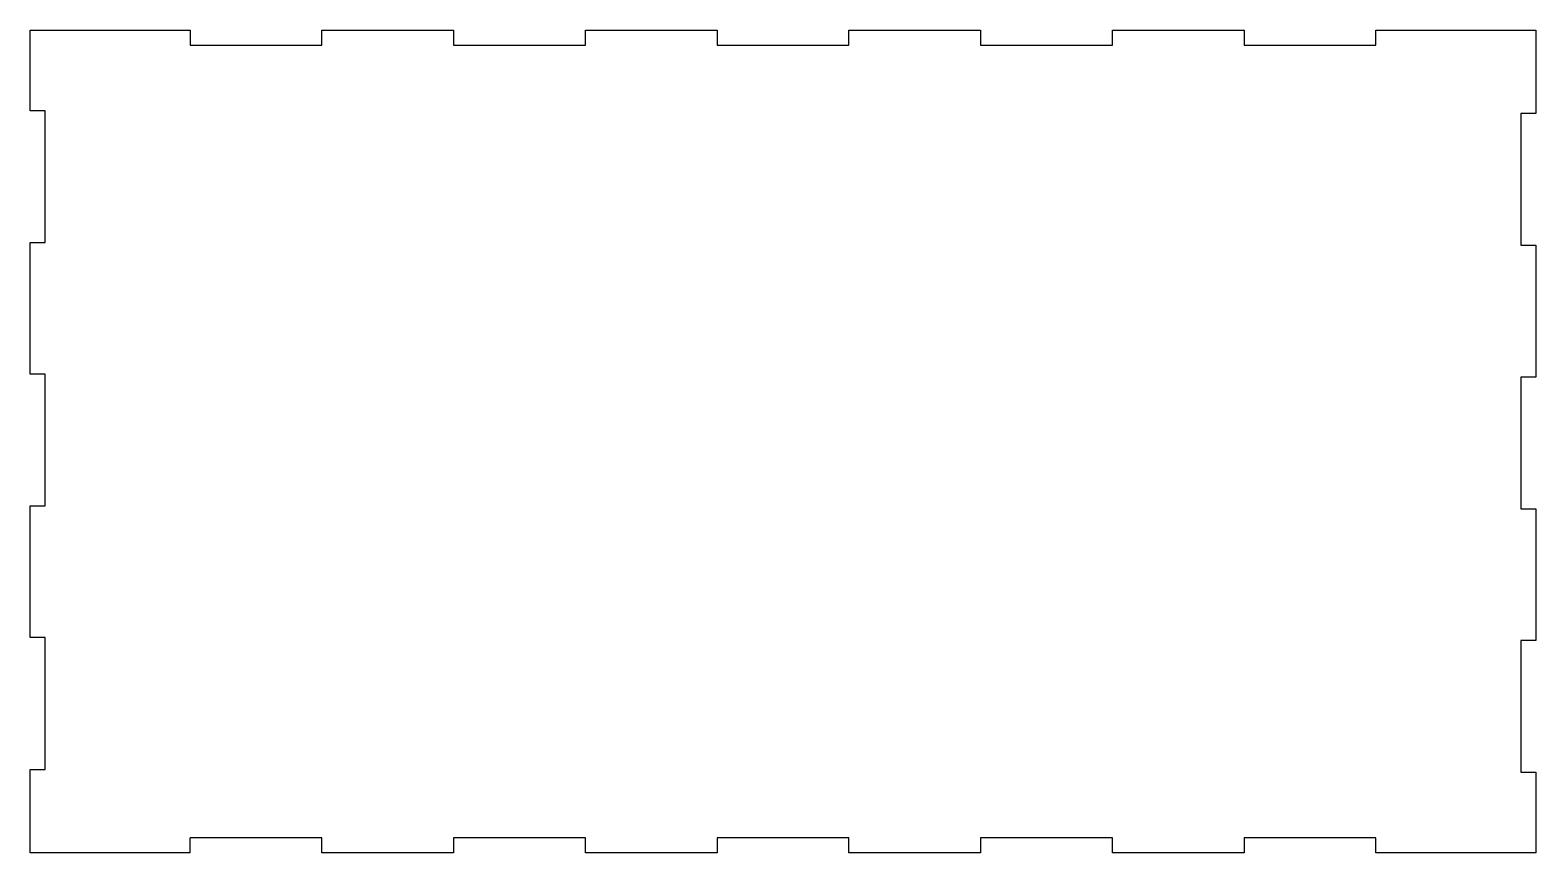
# Model space of a CAD drawing. Header units: millimetres. Extents: x 3486 to 3886, y 1289 to 1507.
import ezdxf

# ---------------------------------------------------------------- set-up
doc = ezdxf.new("R2010")
doc.units = ezdxf.units.MM

msp = doc.modelspace()

# ---------------------------------------------------------------- linework, layer by layer
for p, q in [((3528.2, 1507.28), (3528.2, 1503.28)), ((3563.2, 1503.28), (3563.2, 1507.28)), ((3598.2, 1507.28), (3598.2, 1503.28)), ((3633.2, 1503.28), (3633.2, 1507.28)), ((3668.2, 1507.28), (3668.2, 1503.28)), ((3703.2, 1503.28), (3703.2, 1507.28)), ((3738.2, 1507.28), (3738.2, 1503.28)), ((3773.2, 1503.28), (3773.2, 1507.28)), ((3808.2, 1507.28), (3808.2, 1503.28)), ((3843.2, 1503.28), (3843.2, 1507.28)), ((3528.2, 1503.28), (3563.2, 1503.28)), ((3598.2, 1503.28), (3633.2, 1503.28)), ((3668.2, 1503.28), (3703.2, 1503.28)), ((3738.2, 1503.28), (3773.2, 1503.28)), ((3808.2, 1503.28), (3843.2, 1503.28)), ((3489.7, 1485.87), (3485.7, 1485.87)), ((3489.7, 1484.68), (3489.7, 1485.87)), ((3489.7, 1450.87), (3489.7, 1485.87)), ((3885.7, 1485.1), (3881.7, 1485.1)), ((3881.7, 1485.1), (3881.7, 1450.1)), ((3485.7, 1450.87), (3489.7, 1450.87)), ((3881.7, 1450.1), (3885.7, 1450.1)), ((3489.7, 1415.87), (3485.7, 1415.87)), ((3489.7, 1380.87), (3489.7, 1415.87)), ((3885.7, 1415.1), (3881.7, 1415.1)), ((3881.7, 1415.1), (3881.7, 1380.1)), ((3485.7, 1380.87), (3489.7, 1380.87)), ((3881.7, 1380.1), (3885.7, 1380.1)), ((3489.7, 1345.87), (3485.7, 1345.87)), ((3489.7, 1310.87), (3489.7, 1345.87)), ((3885.7, 1345.1), (3881.7, 1345.1)), ((3881.7, 1345.1), (3881.7, 1310.1)), ((3485.7, 1310.87), (3489.7, 1310.87)), ((3881.7, 1311.28), (3881.7, 1310.1)), ((3881.7, 1310.1), (3885.7, 1310.1)), ((3563.2, 1292.68), (3528.2, 1292.68)), ((3528.2, 1288.68), (3528.2, 1292.68)), ((3563.2, 1288.68), (3563.2, 1292.68)), ((3633.2, 1292.68), (3598.2, 1292.68)), ((3598.2, 1292.68), (3598.2, 1288.68)), ((3633.2, 1288.68), (3633.2, 1292.68)), ((3703.2, 1292.68), (3668.2, 1292.68)), ((3668.2, 1292.68), (3668.2, 1288.68)), ((3703.2, 1288.68), (3703.2, 1292.68)), ((3773.2, 1292.68), (3738.2, 1292.68)), ((3738.2, 1292.68), (3738.2, 1288.68)), ((3773.2, 1288.68), (3773.2, 1292.68)), ((3843.2, 1292.68), (3808.2, 1292.68)), ((3808.2, 1292.68), (3808.2, 1288.68)), ((3843.2, 1288.68), (3843.2, 1292.68))]:
    msp.add_line(p, q)
for points in [[(3485.7, 1485.87), (3485.7, 1507.28), (3528.2, 1507.28)], [(3563.2, 1507.28), (3598.2, 1507.28)], [(3633.2, 1507.28), (3668.2, 1507.28)], [(3703.2, 1507.28), (3738.2, 1507.28)], [(3773.2, 1507.28), (3808.2, 1507.28)], [(3843.2, 1507.28), (3885.7, 1507.28), (3885.7, 1485.1)], [(3489.7, 1450.87), (3489.7, 1484.68)], [(3881.7, 1485.1), (3881.7, 1450.1)], [(3485.7, 1415.87), (3485.7, 1450.87)], [(3885.7, 1450.1), (3885.7, 1415.1)], [(3489.7, 1380.87), (3489.7, 1415.87)], [(3881.7, 1415.1), (3881.7, 1380.1)], [(3485.7, 1345.87), (3485.7, 1380.87)], [(3885.7, 1380.1), (3885.7, 1345.1)], [(3489.7, 1310.87), (3489.7, 1345.87)], [(3881.7, 1345.1), (3881.7, 1311.28)], [(3528.2, 1288.68), (3485.7, 1288.68), (3485.7, 1310.87)], [(3885.7, 1310.1), (3885.7, 1288.68), (3843.2, 1288.68)], [(3598.2, 1288.68), (3563.2, 1288.68)], [(3668.2, 1288.68), (3633.2, 1288.68)], [(3738.2, 1288.68), (3703.2, 1288.68)], [(3808.2, 1288.68), (3773.2, 1288.68)]]:
    msp.add_lwpolyline(points)

doc.saveas('drawing.dxf')
